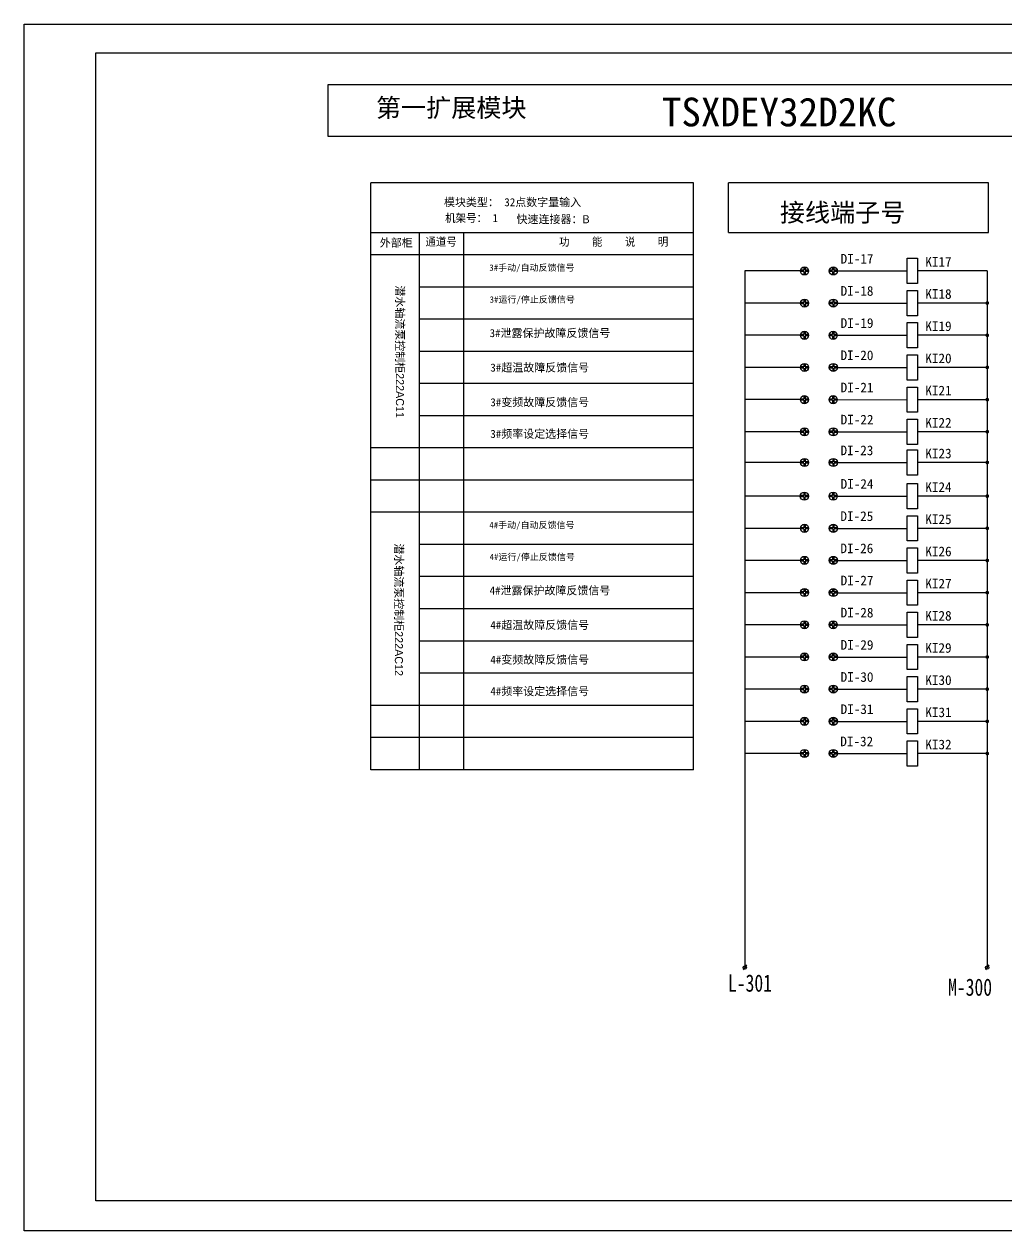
# Model space of a CAD drawing. Header units: millimetres. Extents: x 201 to 11482, y -7821 to 251.
# Drawn here: x 4993.5 to 5335.1, y -6997.4 to -6577.4 of the extents above; entities that cross this region are included whole.
import ezdxf

# ---------------------------------------------------------------- set-up
doc = ezdxf.new("R2010")
doc.units = ezdxf.units.MM
for name, color, linetype in [('02', 7, 'Continuous'), ('LINE_THIN', 2, 'Continuous'), ('TEXT', 6, 'Continuous')]:
    doc.layers.add(name, color=color, linetype=linetype)

msp = doc.modelspace()

# ---------------------------------------------------------------- hatches: boundary and pattern name
at = {"linetype": 'ByBlock'}
h = msp.add_hatch(color=256, dxfattribs=at)
h.paths.add_polyline_path([(5328.633, -6673.832, 0.4142136), (5327.976, -6674.489, 0.4142136), (5328.633, -6675.145)])
h.paths.add_polyline_path([(5329.289, -6674.489), (5328.633, -6674.489), (5328.633, -6675.145, 0.4142136)])
h.paths.add_polyline_path([(5328.633, -6673.832), (5328.633, -6674.489), (5329.289, -6674.489, 0.4142136)])
h = msp.add_hatch(color=256, dxfattribs=at)
h.paths.add_polyline_path([(5328.633, -6685.031, 0.4142136), (5327.976, -6685.687, 0.4142136), (5328.633, -6686.344)])
h.paths.add_polyline_path([(5329.289, -6685.687), (5328.633, -6685.687), (5328.633, -6686.344, 0.4142136)])
h.paths.add_polyline_path([(5328.633, -6685.031), (5328.633, -6685.687), (5329.289, -6685.687, 0.4142136)])
h = msp.add_hatch(color=256, dxfattribs=at)
h.paths.add_polyline_path([(5328.633, -6696.23, 0.4142136), (5327.976, -6696.886, 0.4142136), (5328.633, -6697.543)])
h.paths.add_polyline_path([(5329.289, -6696.886), (5328.633, -6696.886), (5328.633, -6697.543, 0.4142136)])
h.paths.add_polyline_path([(5328.633, -6696.23), (5328.633, -6696.886), (5329.289, -6696.886, 0.4142136)])
h = msp.add_hatch(color=256, dxfattribs=at)
h.paths.add_polyline_path([(5328.633, -6707.429, 0.4142136), (5327.976, -6708.085, 0.4142136), (5328.633, -6708.742)])
h.paths.add_polyline_path([(5329.289, -6708.085), (5328.633, -6708.085), (5328.633, -6708.742, 0.4142136)])
h.paths.add_polyline_path([(5328.633, -6707.429), (5328.633, -6708.085), (5329.289, -6708.085, 0.4142136)])
h = msp.add_hatch(color=256, dxfattribs=at)
h.paths.add_polyline_path([(5328.633, -6718.628, 0.4142136), (5327.976, -6719.284, 0.4142136), (5328.633, -6719.941)])
h.paths.add_polyline_path([(5329.289, -6719.284), (5328.633, -6719.284), (5328.633, -6719.941, 0.4142136)])
h.paths.add_polyline_path([(5328.633, -6718.628), (5328.633, -6719.284), (5329.289, -6719.284, 0.4142136)])
h = msp.add_hatch(color=256, dxfattribs=at)
h.paths.add_polyline_path([(5328.633, -6729.315, 0.4142136), (5327.976, -6729.972, 0.4142136), (5328.633, -6730.628)])
h.paths.add_polyline_path([(5329.289, -6729.972), (5328.633, -6729.972), (5328.633, -6730.628, 0.4142136)])
h.paths.add_polyline_path([(5328.633, -6729.315), (5328.633, -6729.972), (5329.289, -6729.972, 0.4142136)])
h = msp.add_hatch(color=256, dxfattribs=at)
h.paths.add_polyline_path([(5328.633, -6741.025, 0.4142136), (5327.976, -6741.682, 0.4142136), (5328.633, -6742.338)])
h.paths.add_polyline_path([(5329.289, -6741.682), (5328.633, -6741.682), (5328.633, -6742.338, 0.4142136)])
h.paths.add_polyline_path([(5328.633, -6741.025), (5328.633, -6741.682), (5329.289, -6741.682, 0.4142136)])
h = msp.add_hatch(color=256, dxfattribs=at)
h.paths.add_polyline_path([(5328.633, -6752.224, 0.4142136), (5327.976, -6752.881, 0.4142136), (5328.633, -6753.537)])
h.paths.add_polyline_path([(5329.289, -6752.881), (5328.633, -6752.881), (5328.633, -6753.537, 0.4142136)])
h.paths.add_polyline_path([(5328.633, -6752.224), (5328.633, -6752.881), (5329.289, -6752.881, 0.4142136)])
h = msp.add_hatch(color=256, dxfattribs=at)
h.paths.add_polyline_path([(5328.633, -6763.423, 0.4142136), (5327.976, -6764.079, 0.4142136), (5328.633, -6764.736)])
h.paths.add_polyline_path([(5329.289, -6764.079), (5328.633, -6764.079), (5328.633, -6764.736, 0.4142136)])
h.paths.add_polyline_path([(5328.633, -6763.423), (5328.633, -6764.079), (5329.289, -6764.079, 0.4142136)])
h = msp.add_hatch(color=256, dxfattribs=at)
h.paths.add_polyline_path([(5328.633, -6774.622, 0.4142136), (5327.976, -6775.278, 0.4142136), (5328.633, -6775.935)])
h.paths.add_polyline_path([(5329.289, -6775.278), (5328.633, -6775.278), (5328.633, -6775.935, 0.4142136)])
h.paths.add_polyline_path([(5328.633, -6774.622), (5328.633, -6775.278), (5329.289, -6775.278, 0.4142136)])
h = msp.add_hatch(color=256, dxfattribs=at)
h.paths.add_polyline_path([(5328.633, -6785.821, 0.4142136), (5327.976, -6786.477, 0.4142136), (5328.633, -6787.134)])
h.paths.add_polyline_path([(5329.289, -6786.477), (5328.633, -6786.477), (5328.633, -6787.134, 0.4142136)])
h.paths.add_polyline_path([(5328.633, -6785.821), (5328.633, -6786.477), (5329.289, -6786.477, 0.4142136)])
h = msp.add_hatch(color=256, dxfattribs=at)
h.paths.add_polyline_path([(5328.633, -6797.019, 0.4142136), (5327.976, -6797.676, 0.4142136), (5328.633, -6798.332)])
h.paths.add_polyline_path([(5329.289, -6797.676), (5328.633, -6797.676), (5328.633, -6798.332, 0.4142136)])
h.paths.add_polyline_path([(5328.633, -6797.019), (5328.633, -6797.676), (5329.289, -6797.676, 0.4142136)])
h = msp.add_hatch(color=256, dxfattribs=at)
h.paths.add_polyline_path([(5328.633, -6808.218, 0.4142136), (5327.976, -6808.875, 0.4142136), (5328.633, -6809.531)])
h.paths.add_polyline_path([(5329.289, -6808.875), (5328.633, -6808.875), (5328.633, -6809.531, 0.4142136)])
h.paths.add_polyline_path([(5328.633, -6808.218), (5328.633, -6808.875), (5329.289, -6808.875, 0.4142136)])
h = msp.add_hatch(color=256, dxfattribs=at)
h.paths.add_polyline_path([(5328.633, -6819.417, 0.4142136), (5327.976, -6820.074, 0.4142136), (5328.633, -6820.73)])
h.paths.add_polyline_path([(5329.289, -6820.074), (5328.633, -6820.074), (5328.633, -6820.73, 0.4142136)])
h.paths.add_polyline_path([(5328.633, -6819.417), (5328.633, -6820.074), (5329.289, -6820.074, 0.4142136)])
h = msp.add_hatch(color=256, dxfattribs=at)
h.paths.add_polyline_path([(5328.633, -6830.616, 0.4142136), (5327.976, -6831.273, 0.4142136), (5328.633, -6831.929)])
h.paths.add_polyline_path([(5329.289, -6831.273), (5328.633, -6831.273), (5328.633, -6831.929, 0.4142136)])
h.paths.add_polyline_path([(5328.633, -6830.616), (5328.633, -6831.273), (5329.289, -6831.273, 0.4142136)])

# ---------------------------------------------------------------- linework, layer by layer
for p, q in [((5018.517, -6986.953), (5018.517, -6587.409)), ((5018.517, -6587.409), (5580.621, -6587.409)), ((5114.163, -6836.904), (5114.163, -6632.658)), ((5226.401, -6632.658), (5114.163, -6632.658)), ((5226.401, -6836.904), (5226.401, -6632.658)), ((5329.12, -6632.658), (5238.554, -6632.658)), ((5238.554, -6649.978), (5238.554, -6632.658)), ((5329.12, -6649.978), (5329.12, -6632.658)), ((5114.163, -6649.978), (5226.401, -6649.978)), ((5131.008, -6649.978), (5131.008, -6836.904)), ((5146.422, -6649.978), (5146.422, -6836.904)), ((5238.554, -6649.978), (5329.12, -6649.978)), ((5226.401, -6657.723), (5114.163, -6657.723)), ((5263.63, -6663.306), (5244.29, -6663.306)), ((5244.29, -6663.306), (5244.29, -6905.692)), ((5328.633, -6663.322), (5304.328, -6663.322)), ((5328.633, -6663.322), (5328.633, -6905.692)), ((5226.401, -6668.922), (5131.008, -6668.922)), ((5263.63, -6674.505), (5244.29, -6674.505)), ((5328.633, -6674.521), (5304.328, -6674.521)), ((5226.401, -6680.12), (5131.008, -6680.12)), ((5263.63, -6685.704), (5244.29, -6685.704)), ((5328.633, -6685.72), (5304.328, -6685.72)), ((5226.401, -6691.319), (5131.008, -6691.319)), ((5263.63, -6696.903), (5244.29, -6696.903)), ((5328.633, -6696.919), (5304.328, -6696.919)), ((5226.401, -6702.518), (5131.008, -6702.518)), ((5263.63, -6708.102), (5244.29, -6708.102)), ((5328.633, -6708.117), (5304.328, -6708.117)), ((5226.401, -6713.717), (5131.008, -6713.717)), ((5263.63, -6719.301), (5244.29, -6719.301)), ((5328.633, -6719.316), (5304.328, -6719.316)), ((5226.401, -6724.916), (5114.163, -6724.916)), ((5263.63, -6729.988), (5244.29, -6729.988)), ((5328.633, -6730.004), (5304.328, -6730.004)), ((5226.401, -6736.115), (5114.163, -6736.115)), ((5263.63, -6741.698), (5244.29, -6741.698)), ((5328.633, -6741.714), (5304.328, -6741.714)), ((5226.401, -6747.313), (5114.163, -6747.313)), ((5263.63, -6752.897), (5244.29, -6752.897)), ((5328.633, -6752.913), (5304.328, -6752.913)), ((5226.401, -6758.512), (5131.008, -6758.512)), ((5263.63, -6764.096), (5244.29, -6764.096)), ((5328.633, -6764.112), (5304.328, -6764.112)), ((5226.401, -6769.711), (5131.008, -6769.711)), ((5263.63, -6775.295), (5244.29, -6775.295)), ((5328.633, -6775.311), (5304.328, -6775.311)), ((5226.401, -6780.91), (5131.008, -6780.91)), ((5263.63, -6786.494), (5244.29, -6786.494)), ((5328.633, -6786.509), (5304.328, -6786.509)), ((5226.401, -6792.109), (5131.008, -6792.109)), ((5263.63, -6797.693), (5244.29, -6797.693)), ((5328.633, -6797.708), (5304.328, -6797.708)), ((5226.401, -6803.308), (5131.008, -6803.308)), ((5263.63, -6808.891), (5244.29, -6808.891)), ((5328.633, -6808.907), (5304.328, -6808.907)), ((5226.401, -6814.507), (5114.163, -6814.507)), ((5263.63, -6820.09), (5244.29, -6820.09)), ((5328.633, -6820.106), (5304.328, -6820.106)), ((5226.401, -6825.705), (5114.163, -6825.705)), ((5263.63, -6831.289), (5244.29, -6831.289)), ((5328.633, -6831.305), (5304.328, -6831.305)), ((5226.401, -6836.904), (5114.163, -6836.904)), ((5244.854, -6904.796), (5243.726, -6906.588)), ((5329.197, -6904.796), (5328.068, -6906.588))]:
    msp.add_line(p, q)
for p, q in [((5276.468, -6663.306), (5300.766, -6663.322)), ((5276.468, -6674.505), (5300.766, -6674.521)), ((5276.468, -6685.704), (5300.766, -6685.72)), ((5276.468, -6696.903), (5300.766, -6696.919)), ((5276.468, -6708.102), (5300.766, -6708.117)), ((5276.468, -6719.301), (5300.766, -6719.316)), ((5276.468, -6729.988), (5300.766, -6730.004)), ((5276.468, -6741.698), (5300.766, -6741.714)), ((5276.468, -6752.897), (5300.766, -6752.913)), ((5276.468, -6764.096), (5300.766, -6764.112)), ((5276.468, -6775.295), (5300.766, -6775.311)), ((5276.468, -6786.494), (5300.766, -6786.509)), ((5276.468, -6797.693), (5300.766, -6797.708)), ((5276.468, -6808.891), (5300.766, -6808.907)), ((5276.468, -6820.09), (5300.766, -6820.106)), ((5276.468, -6831.289), (5300.766, -6831.305))]:
    msp.add_line(p, q, dxfattribs=at)
for points in [[(5099.274, -6598.418), (5468.356, -6598.418), (5468.356, -6616.539), (5099.274, -6616.539)], [(5304.328, -6658.913), (5304.328, -6667.687), (5300.766, -6667.687), (5300.766, -6658.913)], [(5304.328, -6670.112), (5304.328, -6678.885), (5300.766, -6678.885), (5300.766, -6670.112)], [(5304.328, -6681.311), (5304.328, -6690.084), (5300.766, -6690.084), (5300.766, -6681.311)], [(5304.328, -6692.509), (5304.328, -6701.283), (5300.766, -6701.283), (5300.766, -6692.509)], [(5304.328, -6703.708), (5304.328, -6712.482), (5300.766, -6712.482), (5300.766, -6703.708)], [(5304.328, -6714.907), (5304.328, -6723.681), (5300.766, -6723.681), (5300.766, -6714.907)], [(5304.328, -6725.595), (5304.328, -6734.369), (5300.766, -6734.369), (5300.766, -6725.595)], [(5304.328, -6737.305), (5304.328, -6746.078), (5300.766, -6746.078), (5300.766, -6737.305)], [(5304.328, -6748.504), (5304.328, -6757.277), (5300.766, -6757.277), (5300.766, -6748.504)], [(5304.328, -6759.703), (5304.328, -6768.476), (5300.766, -6768.476), (5300.766, -6759.703)], [(5304.328, -6770.901), (5304.328, -6779.675), (5300.766, -6779.675), (5300.766, -6770.901)], [(5304.328, -6782.1), (5304.328, -6790.874), (5300.766, -6790.874), (5300.766, -6782.1)], [(5304.328, -6793.299), (5304.328, -6802.073), (5300.766, -6802.073), (5300.766, -6793.299)], [(5304.328, -6804.498), (5304.328, -6813.272), (5300.766, -6813.272), (5300.766, -6804.498)], [(5304.328, -6815.697), (5304.328, -6824.47), (5300.766, -6824.47), (5300.766, -6815.697)], [(5304.328, -6826.896), (5304.328, -6835.669), (5300.766, -6835.669), (5300.766, -6826.896)]]:
    msp.add_lwpolyline(points, close=True)
for centre in [(5244.247, -6905.77), (5328.59, -6905.77)]:
    msp.add_circle(centre, 0.591)
at = {"layer": '02'}
for p, q in [((5264.821, -6663.086), (5263.647, -6663.086)), ((5264.821, -6663.527), (5263.647, -6663.527)), ((5264.821, -6661.912), (5264.821, -6663.086)), ((5264.821, -6663.527), (5264.821, -6664.701)), ((5265.262, -6661.912), (5265.262, -6663.086)), ((5266.437, -6663.086), (5265.262, -6663.086)), ((5265.262, -6663.527), (5265.262, -6664.701)), ((5266.437, -6663.527), (5265.262, -6663.527)), ((5274.835, -6663.086), (5273.661, -6663.086)), ((5274.835, -6663.527), (5273.661, -6663.527)), ((5274.835, -6661.912), (5274.835, -6663.086)), ((5274.835, -6663.527), (5274.835, -6664.701)), ((5275.277, -6661.912), (5275.277, -6663.086)), ((5276.451, -6663.086), (5275.277, -6663.086)), ((5275.277, -6663.527), (5275.277, -6664.701)), ((5276.451, -6663.527), (5275.277, -6663.527)), ((5264.839, -6673.111), (5264.839, -6674.285)), ((5265.28, -6673.111), (5265.28, -6674.285)), ((5274.853, -6673.111), (5274.853, -6674.285)), ((5275.294, -6673.111), (5275.294, -6674.285)), ((5264.839, -6674.285), (5263.665, -6674.285)), ((5264.839, -6674.726), (5263.665, -6674.726)), ((5264.839, -6674.726), (5264.839, -6675.9)), ((5266.454, -6674.285), (5265.28, -6674.285)), ((5265.28, -6674.726), (5265.28, -6675.9)), ((5266.454, -6674.726), (5265.28, -6674.726)), ((5274.853, -6674.285), (5273.679, -6674.285)), ((5274.853, -6674.726), (5273.679, -6674.726)), ((5274.853, -6674.726), (5274.853, -6675.9)), ((5276.468, -6674.285), (5275.294, -6674.285)), ((5275.294, -6674.726), (5275.294, -6675.9)), ((5276.468, -6674.726), (5275.294, -6674.726)), ((5264.807, -6685.483), (5263.633, -6685.483)), ((5264.807, -6685.925), (5263.633, -6685.925)), ((5264.807, -6684.309), (5264.807, -6685.483)), ((5264.807, -6685.925), (5264.807, -6687.099)), ((5265.248, -6684.309), (5265.248, -6685.483)), ((5266.422, -6685.483), (5265.248, -6685.483)), ((5265.248, -6685.925), (5265.248, -6687.099)), ((5266.422, -6685.925), (5265.248, -6685.925)), ((5274.821, -6685.483), (5273.647, -6685.483)), ((5274.821, -6685.925), (5273.647, -6685.925)), ((5274.821, -6684.309), (5274.821, -6685.483)), ((5274.821, -6685.925), (5274.821, -6687.099)), ((5275.262, -6684.309), (5275.262, -6685.483)), ((5276.436, -6685.483), (5275.262, -6685.483)), ((5275.262, -6685.925), (5275.262, -6687.099)), ((5276.436, -6685.925), (5275.262, -6685.925)), ((5264.839, -6696.682), (5263.665, -6696.682)), ((5264.839, -6697.124), (5263.665, -6697.124)), ((5264.839, -6695.508), (5264.839, -6696.682)), ((5264.839, -6697.124), (5264.839, -6698.298)), ((5265.28, -6695.508), (5265.28, -6696.682)), ((5266.454, -6696.682), (5265.28, -6696.682)), ((5265.28, -6697.124), (5265.28, -6698.298)), ((5266.454, -6697.124), (5265.28, -6697.124)), ((5274.853, -6696.682), (5273.679, -6696.682)), ((5274.853, -6697.124), (5273.679, -6697.124)), ((5274.853, -6695.508), (5274.853, -6696.682)), ((5274.853, -6697.124), (5274.853, -6698.298)), ((5275.294, -6695.508), (5275.294, -6696.682)), ((5276.468, -6696.682), (5275.294, -6696.682)), ((5275.294, -6697.124), (5275.294, -6698.298)), ((5276.468, -6697.124), (5275.294, -6697.124)), ((5264.792, -6706.707), (5264.792, -6707.881)), ((5265.234, -6706.707), (5265.234, -6707.881)), ((5274.806, -6706.707), (5274.806, -6707.881)), ((5275.248, -6706.707), (5275.248, -6707.881)), ((5264.792, -6707.881), (5263.618, -6707.881)), ((5264.792, -6708.322), (5263.618, -6708.322)), ((5264.792, -6708.322), (5264.792, -6709.496)), ((5266.408, -6707.881), (5265.234, -6707.881)), ((5265.234, -6708.322), (5265.234, -6709.496)), ((5266.408, -6708.322), (5265.234, -6708.322)), ((5274.806, -6707.881), (5273.632, -6707.881)), ((5274.806, -6708.322), (5273.632, -6708.322)), ((5274.806, -6708.322), (5274.806, -6709.496)), ((5276.422, -6707.881), (5275.248, -6707.881)), ((5275.248, -6708.322), (5275.248, -6709.496)), ((5276.422, -6708.322), (5275.248, -6708.322)), ((5264.839, -6719.08), (5263.665, -6719.08)), ((5264.839, -6719.521), (5263.665, -6719.521)), ((5264.839, -6717.906), (5264.839, -6719.08)), ((5264.839, -6719.521), (5264.839, -6720.695)), ((5265.28, -6717.906), (5265.28, -6719.08)), ((5266.454, -6719.08), (5265.28, -6719.08)), ((5265.28, -6719.521), (5265.28, -6720.695)), ((5266.454, -6719.521), (5265.28, -6719.521)), ((5274.853, -6719.08), (5273.679, -6719.08)), ((5274.853, -6719.521), (5273.679, -6719.521)), ((5274.853, -6717.906), (5274.853, -6719.08)), ((5274.853, -6719.521), (5274.853, -6720.695)), ((5275.294, -6717.906), (5275.294, -6719.08)), ((5276.468, -6719.08), (5275.294, -6719.08)), ((5275.294, -6719.521), (5275.294, -6720.695)), ((5276.468, -6719.521), (5275.294, -6719.521)), ((5264.839, -6729.768), (5263.665, -6729.768)), ((5264.839, -6730.209), (5263.665, -6730.209)), ((5264.839, -6728.594), (5264.839, -6729.768)), ((5264.839, -6730.209), (5264.839, -6731.383)), ((5265.28, -6728.594), (5265.28, -6729.768)), ((5266.454, -6729.768), (5265.28, -6729.768)), ((5265.28, -6730.209), (5265.28, -6731.383)), ((5266.454, -6730.209), (5265.28, -6730.209)), ((5274.853, -6729.768), (5273.679, -6729.768)), ((5274.853, -6730.209), (5273.679, -6730.209)), ((5274.853, -6728.594), (5274.853, -6729.768)), ((5274.853, -6730.209), (5274.853, -6731.383)), ((5275.294, -6728.594), (5275.294, -6729.768)), ((5276.468, -6729.768), (5275.294, -6729.768)), ((5275.294, -6730.209), (5275.294, -6731.383)), ((5276.468, -6730.209), (5275.294, -6730.209)), ((5264.771, -6740.304), (5264.771, -6741.478)), ((5265.212, -6740.304), (5265.212, -6741.478)), ((5274.785, -6740.304), (5274.785, -6741.478)), ((5275.226, -6740.304), (5275.226, -6741.478)), ((5264.771, -6741.478), (5263.596, -6741.478)), ((5264.771, -6741.919), (5263.596, -6741.919)), ((5264.771, -6741.919), (5264.771, -6743.093)), ((5266.386, -6741.478), (5265.212, -6741.478)), ((5265.212, -6741.919), (5265.212, -6743.093)), ((5266.386, -6741.919), (5265.212, -6741.919)), ((5274.785, -6741.478), (5273.611, -6741.478)), ((5274.785, -6741.919), (5273.611, -6741.919)), ((5274.785, -6741.919), (5274.785, -6743.093)), ((5276.4, -6741.478), (5275.226, -6741.478)), ((5275.226, -6741.919), (5275.226, -6743.093)), ((5276.4, -6741.919), (5275.226, -6741.919)), ((5264.839, -6752.677), (5263.665, -6752.677)), ((5264.839, -6753.118), (5263.665, -6753.118)), ((5264.839, -6751.503), (5264.839, -6752.677)), ((5264.839, -6753.118), (5264.839, -6754.292)), ((5265.28, -6751.503), (5265.28, -6752.677)), ((5266.454, -6752.677), (5265.28, -6752.677)), ((5265.28, -6753.118), (5265.28, -6754.292)), ((5266.454, -6753.118), (5265.28, -6753.118)), ((5274.853, -6752.677), (5273.679, -6752.677)), ((5274.853, -6753.118), (5273.679, -6753.118)), ((5274.853, -6751.503), (5274.853, -6752.677)), ((5274.853, -6753.118), (5274.853, -6754.292)), ((5275.294, -6751.503), (5275.294, -6752.677)), ((5276.468, -6752.677), (5275.294, -6752.677)), ((5275.294, -6753.118), (5275.294, -6754.292)), ((5276.468, -6753.118), (5275.294, -6753.118)), ((5264.821, -6763.834), (5263.647, -6763.834)), ((5264.821, -6764.275), (5263.647, -6764.275)), ((5264.821, -6762.66), (5264.821, -6763.834)), ((5264.821, -6764.275), (5264.821, -6765.449)), ((5265.262, -6762.66), (5265.262, -6763.834)), ((5266.437, -6763.834), (5265.262, -6763.834)), ((5265.262, -6764.275), (5265.262, -6765.449)), ((5266.437, -6764.275), (5265.262, -6764.275)), ((5274.835, -6763.834), (5273.661, -6763.834)), ((5274.835, -6764.275), (5273.661, -6764.275)), ((5274.835, -6762.66), (5274.835, -6763.834)), ((5274.835, -6764.275), (5274.835, -6765.449)), ((5275.277, -6762.66), (5275.277, -6763.834)), ((5276.451, -6763.834), (5275.277, -6763.834)), ((5275.277, -6764.275), (5275.277, -6765.449)), ((5276.451, -6764.275), (5275.277, -6764.275)), ((5264.821, -6773.859), (5264.821, -6775.033)), ((5265.262, -6773.859), (5265.262, -6775.033)), ((5274.835, -6773.859), (5274.835, -6775.033)), ((5275.277, -6773.859), (5275.277, -6775.033)), ((5264.821, -6775.033), (5263.647, -6775.033)), ((5264.821, -6775.474), (5263.647, -6775.474)), ((5264.821, -6775.474), (5264.821, -6776.648)), ((5266.437, -6775.033), (5265.262, -6775.033)), ((5265.262, -6775.474), (5265.262, -6776.648)), ((5266.437, -6775.474), (5265.262, -6775.474)), ((5274.835, -6775.033), (5273.661, -6775.033)), ((5274.835, -6775.474), (5273.661, -6775.474)), ((5274.835, -6775.474), (5274.835, -6776.648)), ((5276.451, -6775.033), (5275.277, -6775.033)), ((5275.277, -6775.474), (5275.277, -6776.648)), ((5276.451, -6775.474), (5275.277, -6775.474)), ((5264.807, -6786.232), (5263.633, -6786.232)), ((5264.807, -6786.673), (5263.633, -6786.673)), ((5264.807, -6785.058), (5264.807, -6786.232)), ((5264.807, -6786.673), (5264.807, -6787.847)), ((5265.248, -6785.058), (5265.248, -6786.232)), ((5266.422, -6786.232), (5265.248, -6786.232)), ((5265.248, -6786.673), (5265.248, -6787.847)), ((5266.422, -6786.673), (5265.248, -6786.673)), ((5274.821, -6786.232), (5273.647, -6786.232)), ((5274.821, -6786.673), (5273.647, -6786.673)), ((5274.821, -6785.058), (5274.821, -6786.232)), ((5274.821, -6786.673), (5274.821, -6787.847)), ((5275.262, -6785.058), (5275.262, -6786.232)), ((5276.436, -6786.232), (5275.262, -6786.232)), ((5275.262, -6786.673), (5275.262, -6787.847)), ((5276.436, -6786.673), (5275.262, -6786.673)), ((5264.821, -6797.43), (5263.647, -6797.43)), ((5264.821, -6797.872), (5263.647, -6797.872)), ((5264.821, -6796.256), (5264.821, -6797.43)), ((5264.821, -6797.872), (5264.821, -6799.046)), ((5265.262, -6796.256), (5265.262, -6797.43)), ((5266.437, -6797.43), (5265.262, -6797.43)), ((5265.262, -6797.872), (5265.262, -6799.046)), ((5266.437, -6797.872), (5265.262, -6797.872)), ((5274.835, -6797.43), (5273.661, -6797.43)), ((5274.835, -6797.872), (5273.661, -6797.872)), ((5274.835, -6796.256), (5274.835, -6797.43)), ((5274.835, -6797.872), (5274.835, -6799.046)), ((5275.277, -6796.256), (5275.277, -6797.43)), ((5276.451, -6797.43), (5275.277, -6797.43)), ((5275.277, -6797.872), (5275.277, -6799.046)), ((5276.451, -6797.872), (5275.277, -6797.872)), ((5264.821, -6807.455), (5264.821, -6808.629)), ((5265.262, -6807.455), (5265.262, -6808.629)), ((5274.835, -6807.455), (5274.835, -6808.629)), ((5275.277, -6807.455), (5275.277, -6808.629)), ((5264.821, -6808.629), (5263.647, -6808.629)), ((5264.821, -6809.071), (5263.647, -6809.071)), ((5264.821, -6809.071), (5264.821, -6810.245)), ((5266.437, -6808.629), (5265.262, -6808.629)), ((5265.262, -6809.071), (5265.262, -6810.245)), ((5266.437, -6809.071), (5265.262, -6809.071)), ((5274.835, -6808.629), (5273.661, -6808.629)), ((5274.835, -6809.071), (5273.661, -6809.071)), ((5274.835, -6809.071), (5274.835, -6810.245)), ((5276.451, -6808.629), (5275.277, -6808.629)), ((5275.277, -6809.071), (5275.277, -6810.245)), ((5276.451, -6809.071), (5275.277, -6809.071)), ((5264.821, -6819.828), (5263.647, -6819.828)), ((5264.821, -6820.269), (5263.647, -6820.269)), ((5264.821, -6818.654), (5264.821, -6819.828)), ((5264.821, -6820.269), (5264.821, -6821.443)), ((5265.262, -6818.654), (5265.262, -6819.828)), ((5266.437, -6819.828), (5265.262, -6819.828)), ((5265.262, -6820.269), (5265.262, -6821.443)), ((5266.437, -6820.269), (5265.262, -6820.269)), ((5274.835, -6819.828), (5273.661, -6819.828)), ((5274.835, -6820.269), (5273.661, -6820.269)), ((5274.835, -6818.654), (5274.835, -6819.828)), ((5274.835, -6820.269), (5274.835, -6821.443)), ((5275.277, -6818.654), (5275.277, -6819.828)), ((5276.451, -6819.828), (5275.277, -6819.828)), ((5275.277, -6820.269), (5275.277, -6821.443)), ((5276.451, -6820.269), (5275.277, -6820.269)), ((5264.821, -6831.027), (5263.647, -6831.027)), ((5264.821, -6831.468), (5263.647, -6831.468)), ((5264.821, -6829.853), (5264.821, -6831.027)), ((5264.821, -6831.468), (5264.821, -6832.642)), ((5265.262, -6829.853), (5265.262, -6831.027)), ((5266.437, -6831.027), (5265.262, -6831.027)), ((5265.262, -6831.468), (5265.262, -6832.642)), ((5266.437, -6831.468), (5265.262, -6831.468)), ((5274.835, -6831.027), (5273.661, -6831.027)), ((5274.835, -6831.468), (5273.661, -6831.468)), ((5274.835, -6829.853), (5274.835, -6831.027)), ((5274.835, -6831.468), (5274.835, -6832.642)), ((5275.277, -6829.853), (5275.277, -6831.027)), ((5276.451, -6831.027), (5275.277, -6831.027)), ((5275.277, -6831.468), (5275.277, -6832.642)), ((5276.451, -6831.468), (5275.277, -6831.468))]:
    msp.add_line(p, q, dxfattribs=at)
for centre in [(5265.042, -6663.306), (5275.056, -6663.306), (5265.059, -6674.505), (5275.073, -6674.505), (5265.027, -6685.704), (5275.042, -6685.704), (5265.059, -6696.903), (5275.073, -6696.903), (5265.013, -6708.102), (5275.027, -6708.102), (5265.059, -6719.301), (5275.073, -6719.301), (5265.059, -6729.988), (5275.073, -6729.988), (5264.991, -6741.698), (5275.005, -6741.698), (5265.059, -6752.897), (5275.073, -6752.897), (5265.042, -6764.055), (5275.056, -6764.055), (5265.042, -6775.253), (5275.056, -6775.253), (5265.027, -6786.452), (5275.042, -6786.452), (5265.042, -6797.651), (5275.056, -6797.651), (5265.042, -6808.85), (5275.056, -6808.85), (5265.042, -6820.049), (5275.056, -6820.049), (5265.042, -6831.248), (5275.056, -6831.248)]:
    msp.add_circle(centre, 1.412, dxfattribs=at)
at = {"layer": 'LINE_THIN'}
for p, q in [((4993.517, -6997.409), (4993.517, -6577.409)), ((4993.517, -6577.409), (5590.825, -6577.409)), ((5590.825, -6997.409), (4993.517, -6997.409))]:
    msp.add_line(p, q, dxfattribs=at)
at = {"layer": 'TEXT', "color": 0}
msp.add_line((5580.621, -6986.953), (5018.517, -6986.953), dxfattribs=at)

# ---------------------------------------------------------------- texts
msp.add_text('TSXDEY32D2KC', height=10).set_placement((5215.382, -6612.984))
at = {"color": 6, "linetype": 'ByBlock', "ltscale": 10, "width": 0.75}
for s, p in [('L-301', (5238.417, -6914.164)), ('M-300', (5315.002, -6915.582))]:
    msp.add_text(s, height=6, dxfattribs=at).set_placement(p)
at = {"color": 6, "attachment_point": 1}
for s, insert, char_height, width in [('{\\fËÎÌå|b0|i0|c134|p2;\\H0.8x;第一扩展模块}', (5115.935, -6603.3), 8, 54.3121), ('{\\fËÎÌå|b0|i0|c134|p2;\\H0.8x;接线端子号}', (5256.49, -6639.747), 8, 60.8462), ('{\\H0.8x;3#\\fËÎÌå|b0|i0|c134|p2;手动\\ftxt|b0|i0|c134|p2;/\\fËÎÌå|b0|i0|c134|p2;自动反馈信号}', (5155.387, -6661.039), 2.8, 71.24785), ('{\\H0.8x;3#\\fËÎÌå|b0|i0|c134|p2;运行\\ftxt|b0|i0|c134|p2;/\\fËÎÌå|b0|i0|c134|p2;停止反馈信号}', (5155.484, -6672.136), 2.8, 71.24785), ('{\\fSimSun|b0|i0|c134|p2;3#泄露保护故障反馈信号}', (5155.484, -6683.542), 2.8, 83.20667), ('{\\fSimSun|b0|i0|c134|p2;3#超温故障反馈信号}', (5155.737, -6695.548), 2.8, 71.24785), ('{\\fSimSun|b0|i0|c134|p2;3#变频故障反馈信号}', (5155.737, -6707.614), 2.8, 71.24785), ('{\\fSimSun|b0|i0|c134|p2;3#频率设定选择信号}', (5155.737, -6718.615), 2.8, 71.24785), ('{\\H0.8x;4#\\fËÎÌå|b0|i0|c134|p2;手动\\ftxt|b0|i0|c134|p2;/\\fËÎÌå|b0|i0|c134|p2;自动反馈信号}', (5155.387, -6750.629), 2.8, 71.24785), ('{\\H0.8x;4#\\fËÎÌå|b0|i0|c134|p2;运行\\ftxt|b0|i0|c134|p2;/\\fËÎÌå|b0|i0|c134|p2;停止反馈信号}', (5155.484, -6761.726), 2.8, 71.24785), ('{\\fSimSun|b0|i0|c134|p2;4#泄露保护故障反馈信号}', (5155.484, -6773.132), 2.8, 83.20667), ('{\\fSimSun|b0|i0|c134|p2;4#超温故障反馈信号}', (5155.737, -6785.139), 2.8, 71.24785), ('{\\fSimSun|b0|i0|c134|p2;4#变频故障反馈信号}', (5155.737, -6797.205), 2.8, 71.24785), ('{\\fSimSun|b0|i0|c134|p2;4#频率设定选择信号}', (5155.737, -6808.206), 2.8, 71.24785)]:
    msp.add_mtext(s, dxfattribs=dict(at, insert=insert, char_height=char_height, width=width))
at = {"color": 1, "char_height": 2.8, "attachment_point": 1}
for s, insert, width in [('{\\fËÎÌå|b0|i0|c134|p2;模块类型：\\ftxt|b0|i0|c134|p2; 32\\fËÎÌå|b0|i0|c134|p2;点数字量输入\\ftxt|b0|i0|c134|p2; }', (5139.593, -6637.988), 73.22662), ('机架号： 1', (5140.01, -6643.512), 21.15123), ('{\\fËÎÌå|b0|i0|c134|p2;快速连接器：B\\ftxt|b0|i0|c134|p2; }', (5164.86, -6643.909), 43.89667)]:
    msp.add_mtext(s, dxfattribs=dict(at, insert=insert, width=width))
at = {"char_height": 2.8, "attachment_point": 1}
for s, insert, width in [('{\\fËÎÌå|b0|i0|c134|p2;外部柜\\ftxt|b0|i0|c134|p2; }', (5117.262, -6652.094), 13.86985), ('通道号 ', (5133.133, -6651.76), 18.82568), ('{\\T3.15;功能说明 }', (5179.62, -6651.76), 43.29369)]:
    msp.add_mtext(s, dxfattribs=dict(at, insert=insert, width=width))
at = {"color": 6, "linetype": 'ByBlock', "ltscale": 10, "char_height": 3.36, "width": 0.09421, "attachment_point": 1}
for s, insert in [('DI-17', (5277.611, -6657.39)), ('KI17', (5307.082, -6658.452)), ('DI-18', (5277.604, -6668.589)), ('KI18', (5307.082, -6669.651)), ('DI-19', (5277.611, -6679.765)), ('KI19', (5307.082, -6680.85)), ('DI-20', (5277.589, -6690.986)), ('KI20', (5307.082, -6692.048)), ('DI-21', (5277.611, -6702.185)), ('KI21', (5307.082, -6703.247)), ('DI-22', (5277.611, -6713.384)), ('KI22', (5307.082, -6714.446)), ('DI-23', (5277.568, -6724.072)), ('KI23', (5307.082, -6725.134)), ('DI-24', (5277.611, -6735.759)), ('KI24', (5307.082, -6736.844)), ('DI-25', (5277.553, -6746.981)), ('KI25', (5307.082, -6748.043)), ('DI-26', (5277.546, -6758.179)), ('KI26', (5307.082, -6759.241)), ('DI-27', (5277.611, -6769.356)), ('KI27', (5307.082, -6770.44)), ('DI-28', (5277.611, -6780.555)), ('KI28', (5307.082, -6781.639)), ('DI-29', (5277.611, -6791.776)), ('KI29', (5307.082, -6792.838)), ('DI-30', (5277.611, -6802.952)), ('KI30', (5307.082, -6804.037)), ('DI-31', (5277.611, -6814.151)), ('KI31', (5307.082, -6815.236)), ('DI-32', (5277.502, -6825.372)), ('KI32', (5307.082, -6826.435))]:
    msp.add_mtext(s, dxfattribs=dict(at, insert=insert))
at = {"color": 6, "char_height": 3.5, "width": 71.24785, "attachment_point": 1, "rotation": 270}
for s, insert in [('{\\fËÎÌå|b0|i0|c134|p2;\\H0.8x;潜水轴流泵控制柜222AC11}', (5125.676, -6668.326)), ('{\\fËÎÌå|b0|i0|c134|p2;\\H0.8x;潜水轴流泵控制柜222AC12}', (5125.306, -6758.134))]:
    msp.add_mtext(s, dxfattribs=dict(at, insert=insert))

doc.saveas('drawing.dxf')
